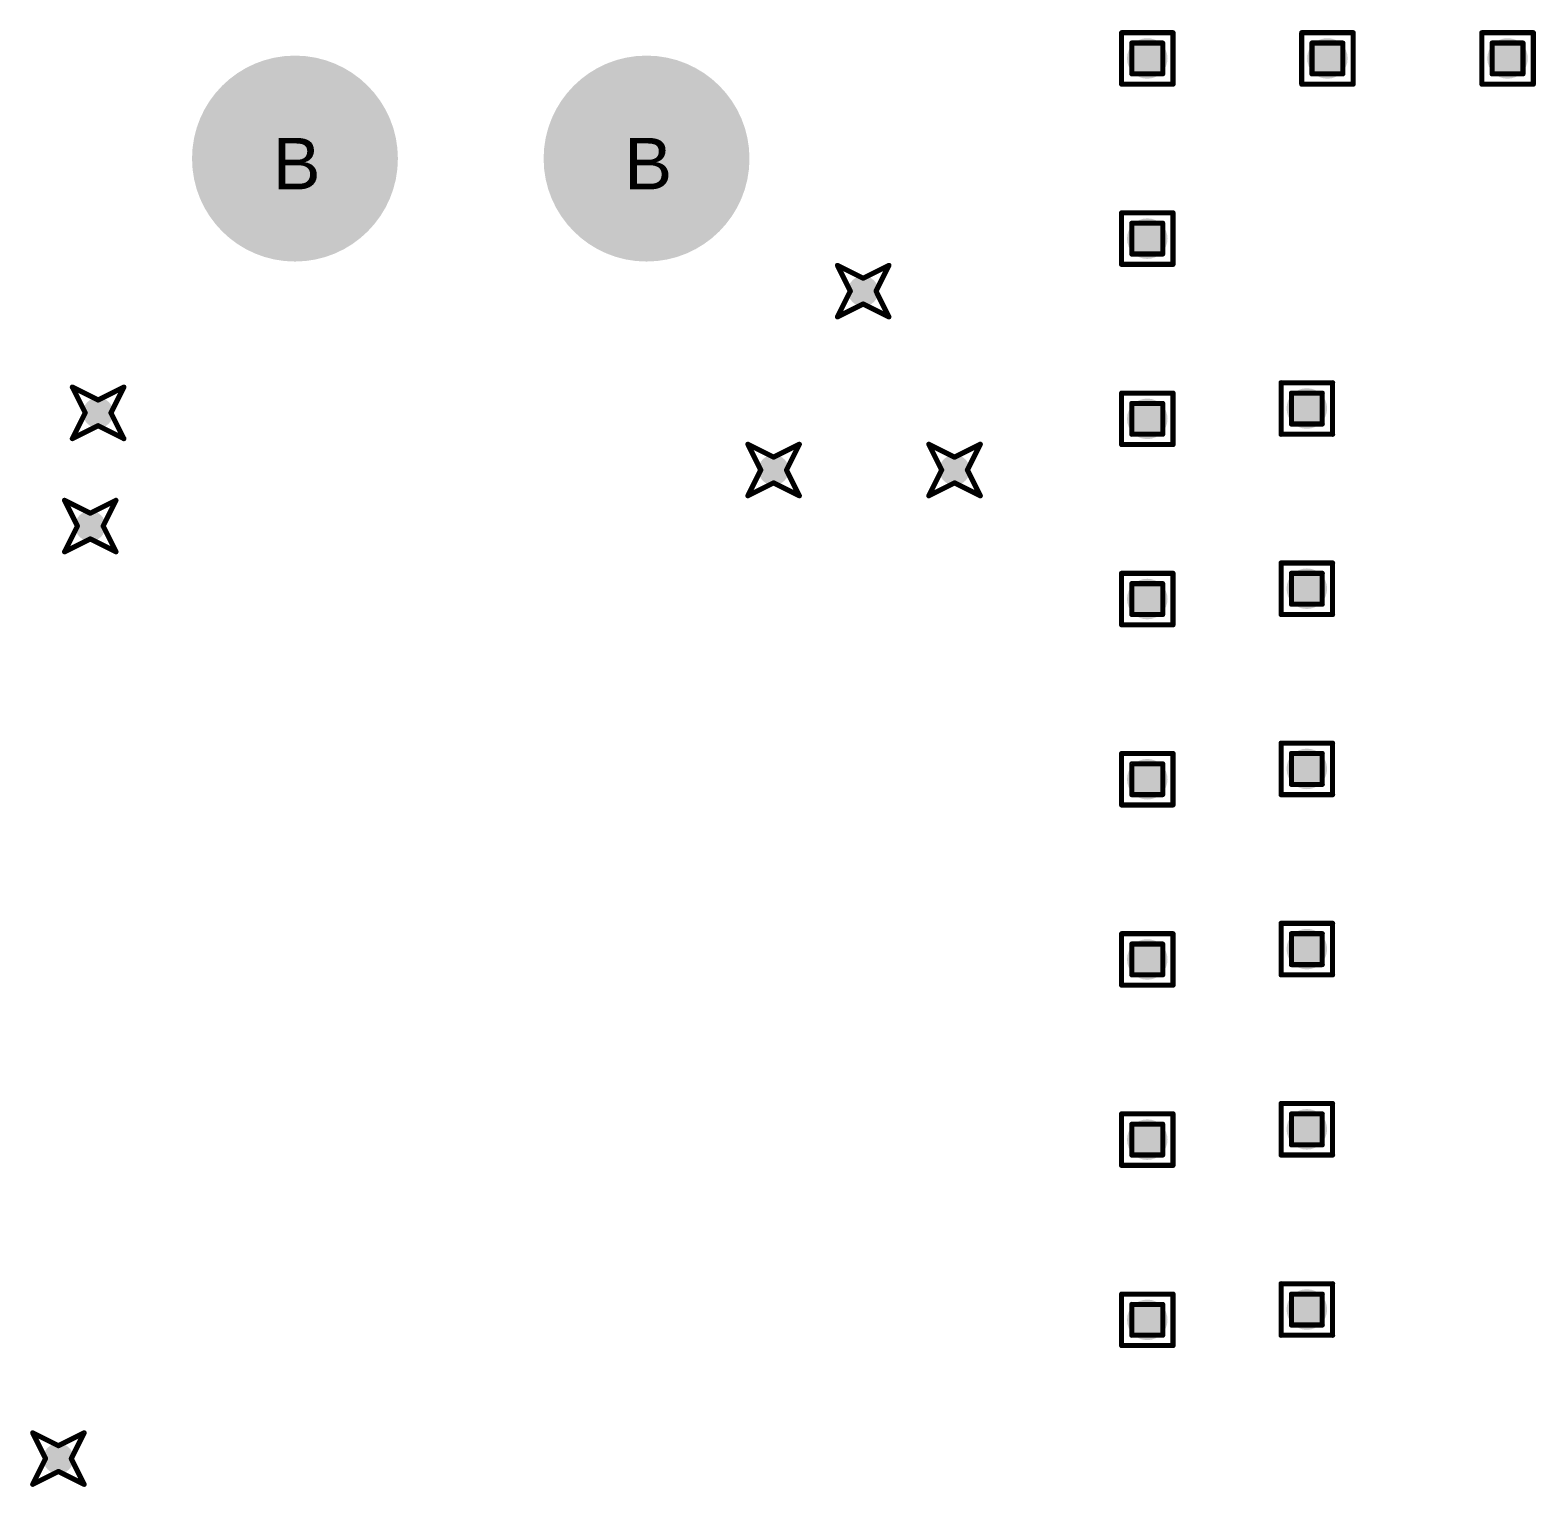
# Model space of a CAD drawing. Header units: millimetres. Extents: x -25 to 478, y -31 to 252.
# Drawn here: x 249.75 to 264.61, y 87.5 to 101.87 of the extents above; entities that cross this region are included whole.
import ezdxf

# ---------------------------------------------------------------- set-up
doc = ezdxf.new("R2010")
doc.units = ezdxf.units.MM
for name, color, linetype in [('DrillDrawing', 1, 'Continuous'), ('MultiLayer', 9, 'Continuous'), ('PadHoleLayer', 156, 'Continuous'), ('ViaHoleLayer', 16, 'Continuous')]:
    doc.layers.add(name, color=color, linetype=linetype)
doc.styles.add('Arial', font='', dxfattribs={"height": 0.2})
doc.styles.get('Arial').set_extended_font_data('Arial')

# ---------------------------------------------------------------- blocks, each defined once
blk = doc.blocks.new('KEYSTONE5002_964')
at = {"layer": 'MultiLayer'}
h = blk.add_hatch(color=9, dxfattribs=at)
edge = h.paths.add_edge_path()
edge.add_arc((0, 0), 1.016, 0, 360)
at = {"layer": 'PadHoleLayer'}
h = blk.add_hatch(color=156, dxfattribs=at)
edge = h.paths.add_edge_path()
edge.add_arc((0, 0), 0.508, 0, 360)
blk = doc.blocks.new('KEYSTONE5002_980')
at = {"layer": 'MultiLayer'}
h = blk.add_hatch(color=9, dxfattribs=at)
edge = h.paths.add_edge_path()
edge.add_arc((0, 0), 1.016, 0, 360)
at = {"layer": 'PadHoleLayer'}
h = blk.add_hatch(color=156, dxfattribs=at)
edge = h.paths.add_edge_path()
edge.add_arc((0, 0), 0.508, 0, 360)

msp = doc.modelspace()

# ---------------------------------------------------------------- hatches: boundary and pattern name
at = {"layer": 'ViaHoleLayer'}
h = msp.add_hatch(color=16, dxfattribs=at)
edge = h.paths.add_edge_path()
edge.add_arc((260.774, 101.59), 0.2, 0, 360)
h = msp.add_hatch(color=16, dxfattribs=at)
edge = h.paths.add_edge_path()
edge.add_arc((262.552, 101.59), 0.2, 0, 360)
h = msp.add_hatch(color=16, dxfattribs=at)
edge = h.paths.add_edge_path()
edge.add_arc((264.33, 101.59), 0.2, 0, 360)
h = msp.add_hatch(color=16, dxfattribs=at)
edge = h.paths.add_edge_path()
edge.add_arc((260.774, 99.812), 0.2, 0, 360)
h = msp.add_hatch(color=16, dxfattribs=at)
edge = h.paths.add_edge_path()
edge.add_arc((257.97, 99.294), 0.15, 0, 360)
h = msp.add_hatch(color=16, dxfattribs=at)
edge = h.paths.add_edge_path()
edge.add_arc((250.419, 98.093), 0.15, 0, 360)
h = msp.add_hatch(color=16, dxfattribs=at)
edge = h.paths.add_edge_path()
edge.add_arc((262.349, 98.136), 0.2, 0, 360)
h = msp.add_hatch(color=16, dxfattribs=at)
edge = h.paths.add_edge_path()
edge.add_arc((260.774, 98.034), 0.2, 0, 360)
h = msp.add_hatch(color=16, dxfattribs=at)
edge = h.paths.add_edge_path()
edge.add_arc((257.086, 97.529), 0.15, 0, 360)
h = msp.add_hatch(color=16, dxfattribs=at)
edge = h.paths.add_edge_path()
edge.add_arc((258.872, 97.529), 0.15, 0, 360)
h = msp.add_hatch(color=16, dxfattribs=at)
edge = h.paths.add_edge_path()
edge.add_arc((250.342, 96.976), 0.15, 0, 360)
h = msp.add_hatch(color=16, dxfattribs=at)
edge = h.paths.add_edge_path()
edge.add_arc((260.774, 96.256), 0.2, 0, 360)
h = msp.add_hatch(color=16, dxfattribs=at)
edge = h.paths.add_edge_path()
edge.add_arc((262.349, 96.358), 0.2, 0, 360)
h = msp.add_hatch(color=16, dxfattribs=at)
edge = h.paths.add_edge_path()
edge.add_arc((260.774, 94.478), 0.2, 0, 360)
h = msp.add_hatch(color=16, dxfattribs=at)
edge = h.paths.add_edge_path()
edge.add_arc((262.349, 94.58), 0.2, 0, 360)
h = msp.add_hatch(color=16, dxfattribs=at)
edge = h.paths.add_edge_path()
edge.add_arc((260.774, 92.7), 0.2, 0, 360)
h = msp.add_hatch(color=16, dxfattribs=at)
edge = h.paths.add_edge_path()
edge.add_arc((262.349, 92.802), 0.2, 0, 360)
h = msp.add_hatch(color=16, dxfattribs=at)
edge = h.paths.add_edge_path()
edge.add_arc((260.774, 90.922), 0.2, 0, 360)
h = msp.add_hatch(color=16, dxfattribs=at)
edge = h.paths.add_edge_path()
edge.add_arc((262.349, 91.024), 0.2, 0, 360)
h = msp.add_hatch(color=16, dxfattribs=at)
edge = h.paths.add_edge_path()
edge.add_arc((260.774, 89.144), 0.2, 0, 360)
h = msp.add_hatch(color=16, dxfattribs=at)
edge = h.paths.add_edge_path()
edge.add_arc((262.349, 89.246), 0.2, 0, 360)
h = msp.add_hatch(color=16, dxfattribs=at)
edge = h.paths.add_edge_path()
edge.add_arc((250.027, 87.775), 0.15, 0, 360)

# ---------------------------------------------------------------- linework, layer by layer
at = {"layer": 'DrillDrawing', "const_width": 0.0508}
for points in [[(260.52, 101.844), (261.028, 101.844)], [(260.52, 101.336), (260.52, 101.844)], [(261.028, 101.336), (261.028, 101.844)], [(262.298, 101.844), (262.806, 101.844)], [(262.298, 101.336), (262.298, 101.844)], [(262.806, 101.336), (262.806, 101.844)], [(264.076, 101.844), (264.584, 101.844)], [(264.076, 101.336), (264.076, 101.844)], [(264.584, 101.336), (264.584, 101.844)], [(260.622, 101.742), (260.927, 101.742)], [(260.622, 101.438), (260.622, 101.742)], [(260.927, 101.438), (260.927, 101.742)], [(262.4, 101.742), (262.705, 101.742)], [(262.4, 101.438), (262.4, 101.742)], [(262.705, 101.438), (262.705, 101.742)], [(264.178, 101.742), (264.483, 101.742)], [(264.178, 101.438), (264.178, 101.742)], [(264.483, 101.438), (264.483, 101.742)], [(260.52, 101.336), (261.028, 101.336)], [(260.622, 101.438), (260.927, 101.438)], [(262.298, 101.336), (262.806, 101.336)], [(262.4, 101.438), (262.705, 101.438)], [(264.076, 101.336), (264.584, 101.336)], [(264.178, 101.438), (264.483, 101.438)], [(260.52, 100.066), (261.028, 100.066)], [(260.52, 99.558), (260.52, 100.066)], [(261.028, 99.558), (261.028, 100.066)], [(260.622, 99.964), (260.927, 99.964)], [(260.622, 99.66), (260.622, 99.964)], [(260.927, 99.66), (260.927, 99.964)], [(257.716, 99.548), (257.97, 99.421)], [(257.716, 99.548), (257.843, 99.294)], [(257.97, 99.421), (258.224, 99.548)], [(258.097, 99.294), (258.224, 99.548)], [(260.52, 99.558), (261.028, 99.558)], [(260.622, 99.66), (260.927, 99.66)], [(257.716, 99.04), (257.843, 99.294)], [(258.097, 99.294), (258.224, 99.04)], [(257.716, 99.04), (257.97, 99.167)], [(257.97, 99.167), (258.224, 99.04)], [(262.095, 98.39), (262.603, 98.39)], [(262.095, 97.882), (262.095, 98.39)], [(262.603, 97.882), (262.603, 98.39)], [(250.165, 98.347), (250.419, 98.22)], [(250.165, 98.347), (250.292, 98.093)], [(250.419, 98.22), (250.673, 98.347)], [(250.546, 98.093), (250.673, 98.347)], [(260.52, 98.288), (261.028, 98.288)], [(260.52, 97.78), (260.52, 98.288)], [(261.028, 97.78), (261.028, 98.288)], [(262.197, 98.288), (262.501, 98.288)], [(262.197, 97.983), (262.197, 98.288)], [(262.501, 97.983), (262.501, 98.288)], [(250.165, 97.839), (250.292, 98.093)], [(250.546, 98.093), (250.673, 97.839)], [(260.622, 98.186), (260.927, 98.186)], [(260.622, 97.882), (260.622, 98.186)], [(260.927, 97.882), (260.927, 98.186)], [(250.165, 97.839), (250.419, 97.966)], [(250.419, 97.966), (250.673, 97.839)], [(262.197, 97.983), (262.501, 97.983)], [(256.832, 97.783), (257.086, 97.656)], [(256.832, 97.783), (256.959, 97.529)], [(257.086, 97.656), (257.34, 97.783)], [(257.213, 97.529), (257.34, 97.783)], [(258.618, 97.783), (258.872, 97.656)], [(258.618, 97.783), (258.745, 97.529)], [(258.872, 97.656), (259.126, 97.783)], [(258.999, 97.529), (259.126, 97.783)], [(260.52, 97.78), (261.028, 97.78)], [(260.622, 97.882), (260.927, 97.882)], [(262.095, 97.882), (262.603, 97.882)], [(256.832, 97.275), (256.959, 97.529)], [(257.213, 97.529), (257.34, 97.275)], [(258.618, 97.275), (258.745, 97.529)], [(258.999, 97.529), (259.126, 97.275)], [(256.832, 97.275), (257.086, 97.402)], [(257.086, 97.402), (257.34, 97.275)], [(258.618, 97.275), (258.872, 97.402)], [(258.872, 97.402), (259.126, 97.275)], [(250.088, 97.23), (250.342, 97.103)], [(250.088, 97.23), (250.215, 96.976)], [(250.342, 97.103), (250.596, 97.23)], [(250.469, 96.976), (250.596, 97.23)], [(250.088, 96.722), (250.215, 96.976)], [(250.469, 96.976), (250.596, 96.722)], [(250.088, 96.722), (250.342, 96.849)], [(250.342, 96.849), (250.596, 96.722)], [(262.095, 96.612), (262.603, 96.612)], [(262.095, 96.104), (262.095, 96.612)], [(262.603, 96.104), (262.603, 96.612)], [(260.52, 96.51), (261.028, 96.51)], [(260.52, 96.002), (260.52, 96.51)], [(261.028, 96.002), (261.028, 96.51)], [(262.197, 96.51), (262.501, 96.51)], [(262.197, 96.205), (262.197, 96.51)], [(262.501, 96.205), (262.501, 96.51)], [(260.622, 96.408), (260.927, 96.408)], [(260.622, 96.104), (260.622, 96.408)], [(260.927, 96.104), (260.927, 96.408)], [(262.197, 96.205), (262.501, 96.205)], [(260.52, 96.002), (261.028, 96.002)], [(260.622, 96.104), (260.927, 96.104)], [(262.095, 96.104), (262.603, 96.104)], [(262.095, 94.834), (262.603, 94.834)], [(262.095, 94.326), (262.095, 94.834)], [(262.603, 94.326), (262.603, 94.834)], [(260.52, 94.732), (261.028, 94.732)], [(260.52, 94.224), (260.52, 94.732)], [(261.028, 94.224), (261.028, 94.732)], [(262.197, 94.732), (262.501, 94.732)], [(262.197, 94.427), (262.197, 94.732)], [(262.501, 94.427), (262.501, 94.732)], [(260.622, 94.63), (260.927, 94.63)], [(260.622, 94.326), (260.622, 94.63)], [(260.927, 94.326), (260.927, 94.63)], [(262.197, 94.427), (262.501, 94.427)], [(260.52, 94.224), (261.028, 94.224)], [(260.622, 94.326), (260.927, 94.326)], [(262.095, 94.326), (262.603, 94.326)], [(262.095, 93.056), (262.603, 93.056)], [(262.095, 92.548), (262.095, 93.056)], [(262.603, 92.548), (262.603, 93.056)], [(260.52, 92.954), (261.028, 92.954)], [(260.52, 92.446), (260.52, 92.954)], [(261.028, 92.446), (261.028, 92.954)], [(262.197, 92.954), (262.501, 92.954)], [(262.197, 92.649), (262.197, 92.954)], [(262.501, 92.649), (262.501, 92.954)], [(260.622, 92.852), (260.927, 92.852)], [(260.622, 92.548), (260.622, 92.852)], [(260.927, 92.548), (260.927, 92.852)], [(262.197, 92.649), (262.501, 92.649)], [(260.52, 92.446), (261.028, 92.446)], [(260.622, 92.548), (260.927, 92.548)], [(262.095, 92.548), (262.603, 92.548)], [(262.095, 91.278), (262.603, 91.278)], [(262.095, 90.77), (262.095, 91.278)], [(262.603, 90.77), (262.603, 91.278)], [(260.52, 91.176), (261.028, 91.176)], [(260.52, 90.668), (260.52, 91.176)], [(261.028, 90.668), (261.028, 91.176)], [(262.197, 91.176), (262.501, 91.176)], [(262.197, 90.871), (262.197, 91.176)], [(262.501, 90.871), (262.501, 91.176)], [(260.622, 91.074), (260.927, 91.074)], [(260.622, 90.77), (260.622, 91.074)], [(260.927, 90.77), (260.927, 91.074)], [(262.197, 90.871), (262.501, 90.871)], [(260.52, 90.668), (261.028, 90.668)], [(260.622, 90.77), (260.927, 90.77)], [(262.095, 90.77), (262.603, 90.77)], [(262.095, 89.5), (262.603, 89.5)], [(262.095, 88.992), (262.095, 89.5)], [(262.603, 88.992), (262.603, 89.5)], [(260.52, 89.398), (261.028, 89.398)], [(260.52, 88.89), (260.52, 89.398)], [(260.622, 89.296), (260.927, 89.296)], [(260.622, 88.992), (260.622, 89.296)], [(260.927, 88.992), (260.927, 89.296)], [(261.028, 88.89), (261.028, 89.398)], [(262.197, 89.398), (262.501, 89.398)], [(262.197, 89.093), (262.197, 89.398)], [(262.501, 89.093), (262.501, 89.398)], [(262.197, 89.093), (262.501, 89.093)], [(260.52, 88.89), (261.028, 88.89)], [(260.622, 88.992), (260.927, 88.992)], [(262.095, 88.992), (262.603, 88.992)], [(249.773, 88.029), (250.027, 87.902)], [(249.773, 88.029), (249.9, 87.775)], [(250.027, 87.902), (250.281, 88.029)], [(250.154, 87.775), (250.281, 88.029)], [(249.773, 87.521), (249.9, 87.775)], [(250.154, 87.775), (250.281, 87.521)], [(249.773, 87.521), (250.027, 87.648)], [(250.027, 87.648), (250.281, 87.521)]]:
    msp.add_lwpolyline(points, dxfattribs=at)
at = {"layer": 'DrillDrawing', "const_width": 0.0254}
for points in [[(260.508, 101.844, 1), (260.533, 101.844, 1)], [(260.508, 101.844, 1), (260.533, 101.844, 1)], [(261.016, 101.844, 1), (261.041, 101.844, 1)], [(261.016, 101.844, 1), (261.041, 101.844, 1)], [(262.286, 101.844, 1), (262.311, 101.844, 1)], [(262.286, 101.844, 1), (262.311, 101.844, 1)], [(262.794, 101.844, 1), (262.819, 101.844, 1)], [(262.794, 101.844, 1), (262.819, 101.844, 1)], [(264.064, 101.844, 1), (264.089, 101.844, 1)], [(264.064, 101.844, 1), (264.089, 101.844, 1)], [(264.572, 101.844, 1), (264.597, 101.844, 1)], [(264.572, 101.844, 1), (264.597, 101.844, 1)], [(260.609, 101.742, 1), (260.635, 101.742, 1)], [(260.609, 101.742, 1), (260.635, 101.742, 1)], [(260.914, 101.742, 1), (260.939, 101.742, 1)], [(260.914, 101.742, 1), (260.939, 101.742, 1)], [(262.387, 101.742, 1), (262.413, 101.742, 1)], [(262.387, 101.742, 1), (262.413, 101.742, 1)], [(262.692, 101.742, 1), (262.717, 101.742, 1)], [(262.692, 101.742, 1), (262.717, 101.742, 1)], [(264.165, 101.742, 1), (264.191, 101.742, 1)], [(264.165, 101.742, 1), (264.191, 101.742, 1)], [(264.47, 101.742, 1), (264.495, 101.742, 1)], [(264.47, 101.742, 1), (264.495, 101.742, 1)], [(260.508, 101.336, 1), (260.533, 101.336, 1)], [(260.508, 101.336, 1), (260.533, 101.336, 1)], [(260.609, 101.438, 1), (260.635, 101.438, 1)], [(260.609, 101.438, 1), (260.635, 101.438, 1)], [(260.914, 101.438, 1), (260.939, 101.438, 1)], [(260.914, 101.438, 1), (260.939, 101.438, 1)], [(261.016, 101.336, 1), (261.041, 101.336, 1)], [(261.016, 101.336, 1), (261.041, 101.336, 1)], [(262.286, 101.336, 1), (262.311, 101.336, 1)], [(262.286, 101.336, 1), (262.311, 101.336, 1)], [(262.387, 101.438, 1), (262.413, 101.438, 1)], [(262.387, 101.438, 1), (262.413, 101.438, 1)], [(262.692, 101.438, 1), (262.717, 101.438, 1)], [(262.692, 101.438, 1), (262.717, 101.438, 1)], [(262.794, 101.336, 1), (262.819, 101.336, 1)], [(262.794, 101.336, 1), (262.819, 101.336, 1)], [(264.064, 101.336, 1), (264.089, 101.336, 1)], [(264.064, 101.336, 1), (264.089, 101.336, 1)], [(264.165, 101.438, 1), (264.191, 101.438, 1)], [(264.165, 101.438, 1), (264.191, 101.438, 1)], [(264.47, 101.438, 1), (264.495, 101.438, 1)], [(264.47, 101.438, 1), (264.495, 101.438, 1)], [(264.572, 101.336, 1), (264.597, 101.336, 1)], [(264.572, 101.336, 1), (264.597, 101.336, 1)], [(260.508, 100.066, 1), (260.533, 100.066, 1)], [(260.508, 100.066, 1), (260.533, 100.066, 1)], [(261.016, 100.066, 1), (261.041, 100.066, 1)], [(261.016, 100.066, 1), (261.041, 100.066, 1)], [(260.609, 99.964, 1), (260.635, 99.964, 1)], [(260.609, 99.964, 1), (260.635, 99.964, 1)], [(260.914, 99.964, 1), (260.939, 99.964, 1)], [(260.914, 99.964, 1), (260.939, 99.964, 1)], [(257.704, 99.548, 1), (257.729, 99.548, 1)], [(257.704, 99.548, 1), (257.729, 99.548, 1)], [(258.212, 99.548, 1), (258.237, 99.548, 1)], [(258.212, 99.548, 1), (258.237, 99.548, 1)], [(260.508, 99.558, 1), (260.533, 99.558, 1)], [(260.508, 99.558, 1), (260.533, 99.558, 1)], [(260.609, 99.66, 1), (260.635, 99.66, 1)], [(260.609, 99.66, 1), (260.635, 99.66, 1)], [(260.914, 99.66, 1), (260.939, 99.66, 1)], [(260.914, 99.66, 1), (260.939, 99.66, 1)], [(261.016, 99.558, 1), (261.041, 99.558, 1)], [(261.016, 99.558, 1), (261.041, 99.558, 1)], [(257.958, 99.421, 1), (257.983, 99.421, 1)], [(257.958, 99.421, 1), (257.983, 99.421, 1)], [(257.831, 99.294, 1), (257.856, 99.294, 1)], [(257.831, 99.294, 1), (257.856, 99.294, 1)], [(258.085, 99.294, 1), (258.11, 99.294, 1)], [(258.085, 99.294, 1), (258.11, 99.294, 1)], [(257.958, 99.167, 1), (257.983, 99.167, 1)], [(257.958, 99.167, 1), (257.983, 99.167, 1)], [(257.704, 99.04, 1), (257.729, 99.04, 1)], [(257.704, 99.04, 1), (257.729, 99.04, 1)], [(258.212, 99.04, 1), (258.237, 99.04, 1)], [(258.212, 99.04, 1), (258.237, 99.04, 1)], [(262.082, 98.39, 1), (262.108, 98.39, 1)], [(262.082, 98.39, 1), (262.108, 98.39, 1)], [(262.59, 98.39, 1), (262.616, 98.39, 1)], [(262.59, 98.39, 1), (262.616, 98.39, 1)], [(250.152, 98.347, 1), (250.178, 98.347, 1)], [(250.152, 98.347, 1), (250.178, 98.347, 1)], [(250.406, 98.22, 1), (250.432, 98.22, 1)], [(250.406, 98.22, 1), (250.432, 98.22, 1)], [(250.66, 98.347, 1), (250.686, 98.347, 1)], [(250.66, 98.347, 1), (250.686, 98.347, 1)], [(260.508, 98.288, 1), (260.533, 98.288, 1)], [(260.508, 98.288, 1), (260.533, 98.288, 1)], [(261.016, 98.288, 1), (261.041, 98.288, 1)], [(261.016, 98.288, 1), (261.041, 98.288, 1)], [(262.184, 98.288, 1), (262.209, 98.288, 1)], [(262.184, 98.288, 1), (262.209, 98.288, 1)], [(262.489, 98.288, 1), (262.514, 98.288, 1)], [(262.489, 98.288, 1), (262.514, 98.288, 1)], [(250.279, 98.093, 1), (250.305, 98.093, 1)], [(250.279, 98.093, 1), (250.305, 98.093, 1)], [(250.533, 98.093, 1), (250.559, 98.093, 1)], [(250.533, 98.093, 1), (250.559, 98.093, 1)], [(260.609, 98.186, 1), (260.635, 98.186, 1)], [(260.609, 98.186, 1), (260.635, 98.186, 1)], [(260.914, 98.186, 1), (260.939, 98.186, 1)], [(260.914, 98.186, 1), (260.939, 98.186, 1)], [(250.406, 97.966, 1), (250.432, 97.966, 1)], [(250.406, 97.966, 1), (250.432, 97.966, 1)], [(262.184, 97.983, 1), (262.209, 97.983, 1)], [(262.184, 97.983, 1), (262.209, 97.983, 1)], [(262.489, 97.983, 1), (262.514, 97.983, 1)], [(262.489, 97.983, 1), (262.514, 97.983, 1)], [(250.152, 97.839, 1), (250.178, 97.839, 1)], [(250.152, 97.839, 1), (250.178, 97.839, 1)], [(250.66, 97.839, 1), (250.686, 97.839, 1)], [(250.66, 97.839, 1), (250.686, 97.839, 1)], [(256.82, 97.783, 1), (256.845, 97.783, 1)], [(256.82, 97.783, 1), (256.845, 97.783, 1)], [(257.328, 97.783, 1), (257.353, 97.783, 1)], [(257.328, 97.783, 1), (257.353, 97.783, 1)], [(258.605, 97.783, 1), (258.631, 97.783, 1)], [(258.605, 97.783, 1), (258.631, 97.783, 1)], [(259.113, 97.783, 1), (259.139, 97.783, 1)], [(259.113, 97.783, 1), (259.139, 97.783, 1)], [(260.508, 97.78, 1), (260.533, 97.78, 1)], [(260.508, 97.78, 1), (260.533, 97.78, 1)], [(260.609, 97.882, 1), (260.635, 97.882, 1)], [(260.609, 97.882, 1), (260.635, 97.882, 1)], [(260.914, 97.882, 1), (260.939, 97.882, 1)], [(260.914, 97.882, 1), (260.939, 97.882, 1)], [(261.016, 97.78, 1), (261.041, 97.78, 1)], [(261.016, 97.78, 1), (261.041, 97.78, 1)], [(262.082, 97.882, 1), (262.108, 97.882, 1)], [(262.082, 97.882, 1), (262.108, 97.882, 1)], [(262.59, 97.882, 1), (262.616, 97.882, 1)], [(262.59, 97.882, 1), (262.616, 97.882, 1)], [(257.074, 97.656, 1), (257.099, 97.656, 1)], [(257.074, 97.656, 1), (257.099, 97.656, 1)], [(258.859, 97.656, 1), (258.885, 97.656, 1)], [(258.859, 97.656, 1), (258.885, 97.656, 1)], [(256.947, 97.529, 1), (256.972, 97.529, 1)], [(256.947, 97.529, 1), (256.972, 97.529, 1)], [(257.201, 97.529, 1), (257.226, 97.529, 1)], [(257.201, 97.529, 1), (257.226, 97.529, 1)], [(258.732, 97.529, 1), (258.758, 97.529, 1)], [(258.732, 97.529, 1), (258.758, 97.529, 1)], [(258.986, 97.529, 1), (259.012, 97.529, 1)], [(258.986, 97.529, 1), (259.012, 97.529, 1)], [(257.074, 97.402, 1), (257.099, 97.402, 1)], [(257.074, 97.402, 1), (257.099, 97.402, 1)], [(258.859, 97.402, 1), (258.885, 97.402, 1)], [(258.859, 97.402, 1), (258.885, 97.402, 1)], [(250.075, 97.23, 1), (250.1, 97.23, 1)], [(250.075, 97.23, 1), (250.1, 97.23, 1)], [(250.583, 97.23, 1), (250.608, 97.23, 1)], [(250.583, 97.23, 1), (250.608, 97.23, 1)], [(256.82, 97.275, 1), (256.845, 97.275, 1)], [(256.82, 97.275, 1), (256.845, 97.275, 1)], [(257.328, 97.275, 1), (257.353, 97.275, 1)], [(257.328, 97.275, 1), (257.353, 97.275, 1)], [(258.605, 97.275, 1), (258.631, 97.275, 1)], [(258.605, 97.275, 1), (258.631, 97.275, 1)], [(259.113, 97.275, 1), (259.139, 97.275, 1)], [(259.113, 97.275, 1), (259.139, 97.275, 1)], [(250.329, 97.103, 1), (250.354, 97.103, 1)], [(250.329, 97.103, 1), (250.354, 97.103, 1)], [(250.202, 96.976, 1), (250.227, 96.976, 1)], [(250.202, 96.976, 1), (250.227, 96.976, 1)], [(250.456, 96.976, 1), (250.481, 96.976, 1)], [(250.456, 96.976, 1), (250.481, 96.976, 1)], [(250.329, 96.849, 1), (250.354, 96.849, 1)], [(250.329, 96.849, 1), (250.354, 96.849, 1)], [(250.075, 96.722, 1), (250.1, 96.722, 1)], [(250.075, 96.722, 1), (250.1, 96.722, 1)], [(250.583, 96.722, 1), (250.608, 96.722, 1)], [(250.583, 96.722, 1), (250.608, 96.722, 1)], [(262.082, 96.612, 1), (262.108, 96.612, 1)], [(262.082, 96.612, 1), (262.108, 96.612, 1)], [(262.59, 96.612, 1), (262.616, 96.612, 1)], [(262.59, 96.612, 1), (262.616, 96.612, 1)], [(260.508, 96.51, 1), (260.533, 96.51, 1)], [(260.508, 96.51, 1), (260.533, 96.51, 1)], [(261.016, 96.51, 1), (261.041, 96.51, 1)], [(261.016, 96.51, 1), (261.041, 96.51, 1)], [(262.184, 96.51, 1), (262.209, 96.51, 1)], [(262.184, 96.51, 1), (262.209, 96.51, 1)], [(262.489, 96.51, 1), (262.514, 96.51, 1)], [(262.489, 96.51, 1), (262.514, 96.51, 1)], [(260.609, 96.408, 1), (260.635, 96.408, 1)], [(260.609, 96.408, 1), (260.635, 96.408, 1)], [(260.914, 96.408, 1), (260.939, 96.408, 1)], [(260.914, 96.408, 1), (260.939, 96.408, 1)], [(262.184, 96.205, 1), (262.209, 96.205, 1)], [(262.184, 96.205, 1), (262.209, 96.205, 1)], [(262.489, 96.205, 1), (262.514, 96.205, 1)], [(262.489, 96.205, 1), (262.514, 96.205, 1)], [(260.508, 96.002, 1), (260.533, 96.002, 1)], [(260.508, 96.002, 1), (260.533, 96.002, 1)], [(260.609, 96.104, 1), (260.635, 96.104, 1)], [(260.609, 96.104, 1), (260.635, 96.104, 1)], [(260.914, 96.104, 1), (260.939, 96.104, 1)], [(260.914, 96.104, 1), (260.939, 96.104, 1)], [(261.016, 96.002, 1), (261.041, 96.002, 1)], [(261.016, 96.002, 1), (261.041, 96.002, 1)], [(262.082, 96.104, 1), (262.108, 96.104, 1)], [(262.082, 96.104, 1), (262.108, 96.104, 1)], [(262.59, 96.104, 1), (262.616, 96.104, 1)], [(262.59, 96.104, 1), (262.616, 96.104, 1)], [(262.082, 94.834, 1), (262.108, 94.834, 1)], [(262.082, 94.834, 1), (262.108, 94.834, 1)], [(262.59, 94.834, 1), (262.616, 94.834, 1)], [(262.59, 94.834, 1), (262.616, 94.834, 1)], [(260.508, 94.732, 1), (260.533, 94.732, 1)], [(260.508, 94.732, 1), (260.533, 94.732, 1)], [(261.016, 94.732, 1), (261.041, 94.732, 1)], [(261.016, 94.732, 1), (261.041, 94.732, 1)], [(262.184, 94.732, 1), (262.209, 94.732, 1)], [(262.184, 94.732, 1), (262.209, 94.732, 1)], [(262.489, 94.732, 1), (262.514, 94.732, 1)], [(262.489, 94.732, 1), (262.514, 94.732, 1)], [(260.609, 94.63, 1), (260.635, 94.63, 1)], [(260.609, 94.63, 1), (260.635, 94.63, 1)], [(260.914, 94.63, 1), (260.939, 94.63, 1)], [(260.914, 94.63, 1), (260.939, 94.63, 1)], [(262.184, 94.427, 1), (262.209, 94.427, 1)], [(262.184, 94.427, 1), (262.209, 94.427, 1)], [(262.489, 94.427, 1), (262.514, 94.427, 1)], [(262.489, 94.427, 1), (262.514, 94.427, 1)], [(260.508, 94.224, 1), (260.533, 94.224, 1)], [(260.508, 94.224, 1), (260.533, 94.224, 1)], [(260.609, 94.326, 1), (260.635, 94.326, 1)], [(260.609, 94.326, 1), (260.635, 94.326, 1)], [(260.914, 94.326, 1), (260.939, 94.326, 1)], [(260.914, 94.326, 1), (260.939, 94.326, 1)], [(261.016, 94.224, 1), (261.041, 94.224, 1)], [(261.016, 94.224, 1), (261.041, 94.224, 1)], [(262.082, 94.326, 1), (262.108, 94.326, 1)], [(262.082, 94.326, 1), (262.108, 94.326, 1)], [(262.59, 94.326, 1), (262.616, 94.326, 1)], [(262.59, 94.326, 1), (262.616, 94.326, 1)], [(262.082, 93.056, 1), (262.108, 93.056, 1)], [(262.082, 93.056, 1), (262.108, 93.056, 1)], [(262.59, 93.056, 1), (262.616, 93.056, 1)], [(262.59, 93.056, 1), (262.616, 93.056, 1)], [(260.508, 92.954, 1), (260.533, 92.954, 1)], [(260.508, 92.954, 1), (260.533, 92.954, 1)], [(261.016, 92.954, 1), (261.041, 92.954, 1)], [(261.016, 92.954, 1), (261.041, 92.954, 1)], [(262.184, 92.954, 1), (262.209, 92.954, 1)], [(262.184, 92.954, 1), (262.209, 92.954, 1)], [(262.489, 92.954, 1), (262.514, 92.954, 1)], [(262.489, 92.954, 1), (262.514, 92.954, 1)], [(260.609, 92.852, 1), (260.635, 92.852, 1)], [(260.609, 92.852, 1), (260.635, 92.852, 1)], [(260.914, 92.852, 1), (260.939, 92.852, 1)], [(260.914, 92.852, 1), (260.939, 92.852, 1)], [(262.184, 92.649, 1), (262.209, 92.649, 1)], [(262.184, 92.649, 1), (262.209, 92.649, 1)], [(262.489, 92.649, 1), (262.514, 92.649, 1)], [(262.489, 92.649, 1), (262.514, 92.649, 1)], [(260.508, 92.446, 1), (260.533, 92.446, 1)], [(260.508, 92.446, 1), (260.533, 92.446, 1)], [(260.609, 92.548, 1), (260.635, 92.548, 1)], [(260.609, 92.548, 1), (260.635, 92.548, 1)], [(260.914, 92.548, 1), (260.939, 92.548, 1)], [(260.914, 92.548, 1), (260.939, 92.548, 1)], [(261.016, 92.446, 1), (261.041, 92.446, 1)], [(261.016, 92.446, 1), (261.041, 92.446, 1)], [(262.082, 92.548, 1), (262.108, 92.548, 1)], [(262.082, 92.548, 1), (262.108, 92.548, 1)], [(262.59, 92.548, 1), (262.616, 92.548, 1)], [(262.59, 92.548, 1), (262.616, 92.548, 1)], [(262.082, 91.278, 1), (262.108, 91.278, 1)], [(262.082, 91.278, 1), (262.108, 91.278, 1)], [(262.59, 91.278, 1), (262.616, 91.278, 1)], [(262.59, 91.278, 1), (262.616, 91.278, 1)], [(260.508, 91.176, 1), (260.533, 91.176, 1)], [(260.508, 91.176, 1), (260.533, 91.176, 1)], [(261.016, 91.176, 1), (261.041, 91.176, 1)], [(261.016, 91.176, 1), (261.041, 91.176, 1)], [(262.184, 91.176, 1), (262.209, 91.176, 1)], [(262.184, 91.176, 1), (262.209, 91.176, 1)], [(262.489, 91.176, 1), (262.514, 91.176, 1)], [(262.489, 91.176, 1), (262.514, 91.176, 1)], [(260.609, 91.074, 1), (260.635, 91.074, 1)], [(260.609, 91.074, 1), (260.635, 91.074, 1)], [(260.914, 91.074, 1), (260.939, 91.074, 1)], [(260.914, 91.074, 1), (260.939, 91.074, 1)], [(262.184, 90.871, 1), (262.209, 90.871, 1)], [(262.184, 90.871, 1), (262.209, 90.871, 1)], [(262.489, 90.871, 1), (262.514, 90.871, 1)], [(262.489, 90.871, 1), (262.514, 90.871, 1)], [(260.508, 90.668, 1), (260.533, 90.668, 1)], [(260.508, 90.668, 1), (260.533, 90.668, 1)], [(260.609, 90.77, 1), (260.635, 90.77, 1)], [(260.609, 90.77, 1), (260.635, 90.77, 1)], [(260.914, 90.77, 1), (260.939, 90.77, 1)], [(260.914, 90.77, 1), (260.939, 90.77, 1)], [(261.016, 90.668, 1), (261.041, 90.668, 1)], [(261.016, 90.668, 1), (261.041, 90.668, 1)], [(262.082, 90.77, 1), (262.108, 90.77, 1)], [(262.082, 90.77, 1), (262.108, 90.77, 1)], [(262.59, 90.77, 1), (262.616, 90.77, 1)], [(262.59, 90.77, 1), (262.616, 90.77, 1)], [(262.082, 89.5, 1), (262.108, 89.5, 1)], [(262.082, 89.5, 1), (262.108, 89.5, 1)], [(262.59, 89.5, 1), (262.616, 89.5, 1)], [(262.59, 89.5, 1), (262.616, 89.5, 1)], [(260.508, 89.398, 1), (260.533, 89.398, 1)], [(260.508, 89.398, 1), (260.533, 89.398, 1)], [(260.609, 89.296, 1), (260.635, 89.296, 1)], [(260.609, 89.296, 1), (260.635, 89.296, 1)], [(260.914, 89.296, 1), (260.939, 89.296, 1)], [(260.914, 89.296, 1), (260.939, 89.296, 1)], [(261.016, 89.398, 1), (261.041, 89.398, 1)], [(261.016, 89.398, 1), (261.041, 89.398, 1)], [(262.184, 89.398, 1), (262.209, 89.398, 1)], [(262.184, 89.398, 1), (262.209, 89.398, 1)], [(262.489, 89.398, 1), (262.514, 89.398, 1)], [(262.489, 89.398, 1), (262.514, 89.398, 1)], [(262.184, 89.093, 1), (262.209, 89.093, 1)], [(262.184, 89.093, 1), (262.209, 89.093, 1)], [(262.489, 89.093, 1), (262.514, 89.093, 1)], [(262.489, 89.093, 1), (262.514, 89.093, 1)], [(260.508, 88.89, 1), (260.533, 88.89, 1)], [(260.508, 88.89, 1), (260.533, 88.89, 1)], [(260.609, 88.992, 1), (260.635, 88.992, 1)], [(260.609, 88.992, 1), (260.635, 88.992, 1)], [(260.914, 88.992, 1), (260.939, 88.992, 1)], [(260.914, 88.992, 1), (260.939, 88.992, 1)], [(261.016, 88.89, 1), (261.041, 88.89, 1)], [(261.016, 88.89, 1), (261.041, 88.89, 1)], [(262.082, 88.992, 1), (262.108, 88.992, 1)], [(262.082, 88.992, 1), (262.108, 88.992, 1)], [(262.59, 88.992, 1), (262.616, 88.992, 1)], [(262.59, 88.992, 1), (262.616, 88.992, 1)], [(249.761, 88.029, 1), (249.786, 88.029, 1)], [(249.761, 88.029, 1), (249.786, 88.029, 1)], [(250.269, 88.029, 1), (250.294, 88.029, 1)], [(250.269, 88.029, 1), (250.294, 88.029, 1)], [(250.015, 87.902, 1), (250.04, 87.902, 1)], [(250.015, 87.902, 1), (250.04, 87.902, 1)], [(249.888, 87.775, 1), (249.913, 87.775, 1)], [(249.888, 87.775, 1), (249.913, 87.775, 1)], [(250.142, 87.775, 1), (250.167, 87.775, 1)], [(250.142, 87.775, 1), (250.167, 87.775, 1)], [(249.761, 87.521, 1), (249.786, 87.521, 1)], [(249.761, 87.521, 1), (249.786, 87.521, 1)], [(250.015, 87.648, 1), (250.04, 87.648, 1)], [(250.015, 87.648, 1), (250.04, 87.648, 1)], [(250.269, 87.521, 1), (250.294, 87.521, 1)], [(250.269, 87.521, 1), (250.294, 87.521, 1)]]:
    msp.add_lwpolyline(points, format="xyb", close=True, dxfattribs=at)

# ---------------------------------------------------------------- block references
at = {"rotation": 90}
for name, p in [('KEYSTONE5002_964', (252.362, 100.602)), ('KEYSTONE5002_980', (255.832, 100.602))]:
    msp.add_blockref(name, p, dxfattribs=at)

# ---------------------------------------------------------------- texts
at = {"layer": 'DrillDrawing', "style": 'Arial'}
for p in [(252.142, 100.298), (255.612, 100.298)]:
    msp.add_text('B', height=0.508, dxfattribs=at).set_placement(p)

doc.saveas('drawing.dxf')
